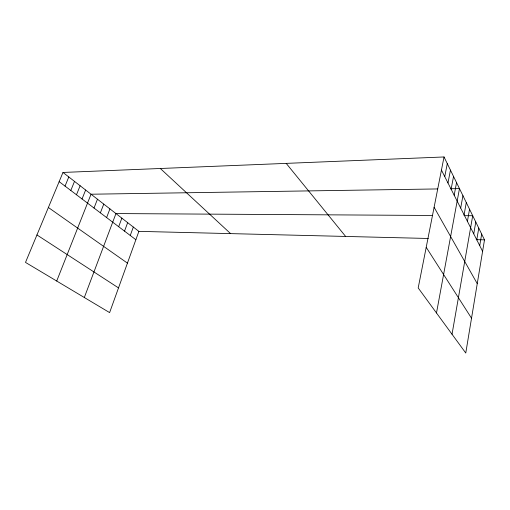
<?xml version="1.0" encoding="UTF-8"?>
<svg xmlns="http://www.w3.org/2000/svg" width="510" height="510" viewBox="0 0 510 510"><rect width="100%" height="100%" fill="white"/><g stroke="black" fill="none" stroke-linecap="round" stroke-linejoin="round"><path stroke-width="0.76" d="M444.031 156.965L484.5 239.859L465.764 353.035L418.194 287.933L444.031 156.965L62.985 172.45L25.5 262.408L109.612 312.604L138.879 231.362L428.323 238.476M479.731 245.661L481.676 234.071M476.78 239.834L478.769 228.123M473.745 233.848L475.785 222.003M452.032 334.241L472.713 215.711L464.011 215.66M467.409 221.334L469.544 209.227M464.094 214.793L466.287 202.559M460.683 208.061L462.933 195.687M436.49 312.974L459.472 188.604L450.853 188.732M454.18 195.228L456.546 182.599M451.12 189.191L453.537 176.441M447.978 182.988L450.451 170.117M444.752 176.619L447.283 163.627M130.254 235.467L133.327 227.052M124.529 231.132L127.653 222.647M118.677 226.708L121.864 218.152M84.316 297.508L115.955 213.569L432.423 215.469M106.609 217.572L109.924 208.883M100.381 212.855L103.759 204.102M94.018 208.042L97.467 199.212M56.712 281.035L91.035 194.221L437.701 188.936M82.053 198.983L85.629 190.026M76.481 194.769L80.121 185.748M70.813 190.472L74.511 181.401M65.038 186.105L68.799 176.964M476.2 239.655L484.5 239.859M36.943 234.938L118.511 287.901M48.38 207.493L127.436 263.128M59.147 181.649L135.87 239.719M62.985 172.45L138.879 231.362M160.318 168.491L230.596 233.618M286.199 163.378L345.64 236.442M426.207 247.299L471.527 318.227M434.106 207.264L477.252 283.668M441.443 170.085L482.6 251.328"/></g></svg>
